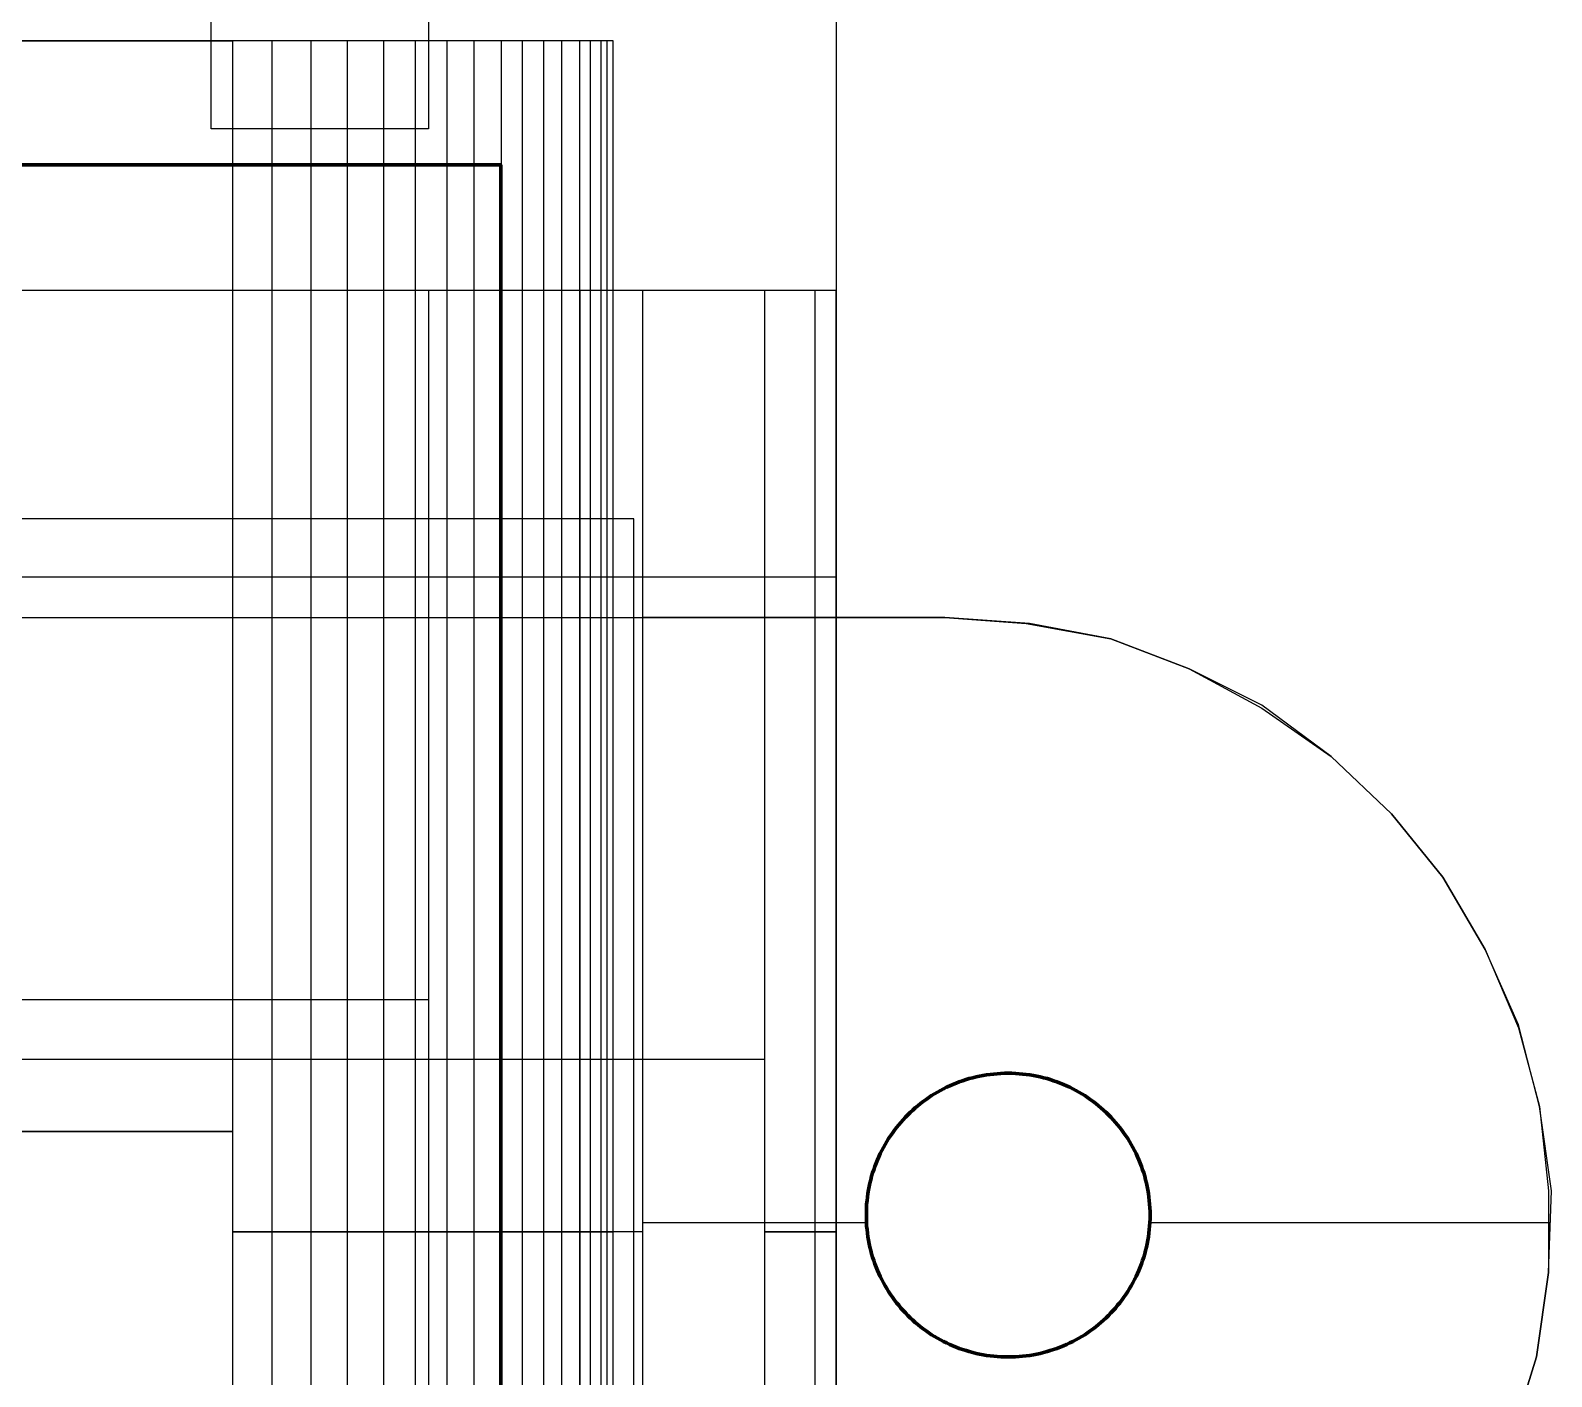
# Model space of a CAD drawing. Header units: millimetres. Extents: x -12.4 to 12.4, y -25.7 to 17.9.
# Drawn here: x 1.77 to 12.44, y -1.02 to 8.43 of the extents above; entities that cross this region are included whole.
import ezdxf

# ---------------------------------------------------------------- set-up
doc = ezdxf.new("R2010")
doc.units = ezdxf.units.MM
doc.layers.add('Default', color=7, linetype='Continuous', true_color=0x000000)

msp = doc.modelspace()

# ---------------------------------------------------------------- linework, layer by layer
at = {"layer": 'Default'}
for points in [[(7.419, 16.605), (7.419, 4.307)], [(7.419, 16.605), (7.419, 4.307)], [(7.419, 16.605), (7.419, 4.307)], [(5.856, 8.352), (-5.807, 8.352)], [(-3.14, 8.352), (3.189, 8.352)], [(3.189, 8.352), (-3.14, 8.352)], [(3.189, -6.948), (3.189, 8.352)], [(3.189, -6.948), (3.189, 8.352)], [(3.464, -6.948), (3.464, 8.352)], [(3.464, -6.948), (3.464, 8.352)], [(3.739, -6.948), (3.739, 8.352)], [(3.739, -6.948), (3.739, 8.352)], [(3.993, -6.948), (3.993, 8.352)], [(3.993, -6.948), (3.993, 8.352)], [(4.247, -6.948), (4.247, 8.352)], [(4.247, -6.948), (4.247, 8.352)], [(4.469, -6.948), (4.469, 8.352)], [(4.469, -6.948), (4.469, 8.352)], [(4.692, -6.948), (4.692, 8.352)], [(4.692, -6.948), (4.692, 8.352)], [(4.882, -6.948), (4.882, 8.352)], [(4.882, -6.948), (4.882, 8.352)], [(5.073, -6.948), (5.073, 8.352)], [(5.073, -6.948), (5.073, 8.352)], [(5.221, -6.948), (5.221, 8.352)], [(5.221, -6.948), (5.221, 8.352)], [(5.369, -6.948), (5.369, 8.352)], [(5.369, -6.948), (5.369, 8.352)], [(5.496, -6.948), (5.496, 8.352)], [(5.496, -6.948), (5.496, 8.352)], [(5.623, -6.948), (5.623, 8.352)], [(5.623, -6.948), (5.623, 8.352)], [(5.697, -6.948), (5.697, 8.352)], [(5.697, -6.948), (5.697, 8.352)], [(5.771, -6.948), (5.771, 8.352)], [(5.771, -6.948), (5.771, 8.352)], [(5.814, -6.948), (5.814, 8.352)], [(5.814, -6.948), (5.814, 8.352)], [(5.856, -6.948), (5.856, 8.352)], [(5.856, -6.948), (5.856, 8.352)], [(5.856, -6.948), (5.856, 8.352)], [(6.919, 6.601), (-6.855, 6.601)], [(4.564, 6.601), (-4.436, 6.601)], [(4.564, -4.18), (4.564, 6.601)], [(5.624, -4.18), (5.624, 6.601)], [(7.419, 6.601), (6.064, 6.601)], [(6.064, 4.307), (6.064, 6.601)], [(6.064, -4.18), (6.064, 6.601)], [(7.419, 6.601), (6.064, 6.601)], [(6.064, -4.18), (6.064, 6.601)], [(6.919, -4.18), (6.919, 6.601)], [(7.272, -4.18), (7.272, 6.601)], [(7.419, -4.18), (7.419, 6.601)], [(7.419, 4.307), (7.419, 6.601)], [(7.419, -4.18), (7.419, 4.307), (7.419, 6.601)], [(-7.355, 4.592), (7.419, 4.592)], [(-7.355, 4.592), (7.419, 4.592)], [(-7.355, 4.307), (7.419, 4.307), (8.181, 4.307), (8.752, 4.265), (9.345, 4.159), (9.895, 3.948), (10.403, 3.672), (10.89, 3.334), (11.314, 2.932), (11.673, 2.487), (11.97, 1.979), (12.203, 1.429), (12.351, 0.878), (12.414, 0.286), (12.414, -0.286), (12.33, -0.878), (12.16, -1.429)], [(7.419, 4.307), (6.064, 4.307)], [(6.064, -4.18), (6.064, 4.307)], [(8.181, 4.307), (7.419, 4.307)], [(8.181, 4.307), (7.419, 4.307)], [(7.419, -4.18), (7.419, 4.307)], [(8.181, 4.307), (7.419, 4.307)], [(7.419, 4.307), (8.181, 4.307)], [(7.419, 4.307), (8.181, 4.307)], [(7.419, 4.307), (8.181, 4.307)], [(8.774, 4.265), (8.181, 4.307)], [(8.774, 4.265), (8.181, 4.307)], [(8.774, 4.265), (8.181, 4.307)], [(8.181, 4.307), (8.752, 4.265)], [(8.181, 4.307), (8.752, 4.265)], [(8.181, 4.307), (8.752, 4.265)], [(8.752, 4.265), (9.345, 4.159)], [(8.752, 4.265), (9.345, 4.159)], [(8.752, 4.265), (9.345, 4.159)], [(9.345, 4.159), (8.774, 4.265)], [(9.345, 4.159), (8.774, 4.265)], [(9.345, 4.159), (8.774, 4.265)], [(9.895, 3.948), (9.345, 4.159)], [(9.895, 3.948), (9.345, 4.159)], [(9.895, 3.948), (9.345, 4.159)], [(9.345, 4.159), (9.895, 3.948)], [(9.345, 4.159), (9.895, 3.948)], [(9.345, 4.159), (9.895, 3.948)], [(10.403, 3.694), (9.895, 3.948)], [(10.403, 3.694), (9.895, 3.948)], [(10.403, 3.694), (9.895, 3.948)], [(9.895, 3.948), (10.403, 3.672)], [(9.895, 3.948), (10.403, 3.672)], [(9.895, 3.948), (10.403, 3.672)], [(10.89, 3.334), (10.403, 3.694)], [(10.89, 3.334), (10.403, 3.694)], [(10.89, 3.334), (10.403, 3.694)], [(10.403, 3.672), (10.89, 3.334)], [(10.403, 3.672), (10.89, 3.334)], [(10.403, 3.672), (10.89, 3.334)], [(11.314, 2.932), (10.89, 3.334)], [(11.314, 2.932), (10.89, 3.334)], [(11.314, 2.932), (10.89, 3.334)], [(10.89, 3.334), (11.314, 2.932)], [(10.89, 3.334), (11.314, 2.932)], [(10.89, 3.334), (11.314, 2.932)], [(11.673, 2.487), (11.314, 2.932)], [(11.673, 2.487), (11.314, 2.932)], [(11.673, 2.487), (11.314, 2.932)], [(11.314, 2.932), (11.673, 2.487)], [(11.314, 2.932), (11.673, 2.487)], [(11.314, 2.932), (11.673, 2.487)], [(11.97, 1.979), (11.673, 2.487)], [(11.97, 1.979), (11.673, 2.487)], [(11.97, 1.979), (11.673, 2.487)], [(11.673, 2.487), (11.97, 1.979)], [(11.673, 2.487), (11.97, 1.979)], [(11.673, 2.487), (11.97, 1.979)], [(12.203, 1.45), (11.97, 1.979)], [(12.203, 1.45), (11.97, 1.979)], [(12.203, 1.45), (11.97, 1.979)], [(11.97, 1.979), (12.203, 1.429)], [(11.97, 1.979), (12.203, 1.429)], [(11.97, 1.979), (12.203, 1.429)], [(4.564, 1.627), (-4.436, 1.627)], [(12.351, 0.878), (12.203, 1.45)], [(12.351, 0.878), (12.203, 1.45)], [(12.351, 0.878), (12.203, 1.45)], [(12.203, 1.429), (12.351, 0.878)], [(12.203, 1.429), (12.351, 0.878)], [(12.203, 1.429), (12.351, 0.878)], [(-6.855, 1.21), (6.919, 1.21)], [(12.435, 0.286), (12.351, 0.878)], [(12.435, 0.286), (12.351, 0.878)], [(12.435, 0.286), (12.351, 0.878)], [(12.351, 0.878), (12.414, 0.286)], [(12.351, 0.878), (12.414, 0.286)], [(12.351, 0.878), (12.414, 0.286)], [(-3.14, 0.702), (3.189, 0.702)], [(3.189, 0.702), (-3.14, 0.702)], [(12.414, -0.286), (12.435, 0.286)], [(12.414, -0.286), (12.435, 0.286)], [(12.414, -0.286), (12.435, 0.286)], [(12.414, 0.286), (12.414, -0.286)], [(12.414, 0.286), (12.414, -0.286)], [(12.414, 0.286), (12.414, -0.286)], [(6.064, 0.064), (7.632, 0.064)], [(7.419, 0.064), (7.632, 0.064)], [(9.619, 0.064), (12.427, 0.064)], [(9.619, 0.064), (12.427, 0.064)], [(12.33, -0.878), (12.414, -0.286)], [(12.33, -0.878), (12.414, -0.286)], [(12.33, -0.878), (12.414, -0.286)], [(12.414, -0.286), (12.33, -0.878)], [(12.414, -0.286), (12.33, -0.878)], [(12.414, -0.286), (12.33, -0.878)], [(12.16, -1.429), (12.33, -0.878)], [(12.16, -1.429), (12.33, -0.878)], [(12.16, -1.429), (12.33, -0.878)], [(12.33, -0.878), (12.16, -1.429)], [(12.33, -0.878), (12.16, -1.429)], [(12.33, -0.878), (12.16, -1.429)]]:
    msp.add_lwpolyline(points, dxfattribs=at)
at = {"layer": 'Default', "color": 178, "true_color": 0x000000}
msp.add_lwpolyline([(3.037, 7.736), (3.037, 11.546), (4.561, 11.546), (4.561, 7.736)], close=True, dxfattribs=at)
at = {"layer": 'Default', "extrusion": (0, 1, 0)}
for points in [[(-3.189, 10.162), (-3.739, 9.739)], [(-3.739, 0.447), (-3.189, 0.002)], [(-3.739, 9.739), (-4.247, 9.231)], [(-4.247, 0.934), (-3.739, 0.447)], [(-4.247, 9.231), (-4.692, 8.702)], [(-4.692, 1.484), (-4.247, 0.934)], [(-4.692, 8.702), (-5.073, 8.109)], [(-5.073, 2.056), (-4.692, 1.484)], [(-5.073, 8.109), (-5.369, 7.474)], [(-5.369, 2.691), (-5.073, 2.056)], [(-5.369, 7.474), (-5.623, 6.818)], [(-5.623, 3.347), (-5.369, 2.691)], [(-5.623, 6.818), (-5.771, 6.141)], [(-5.771, 4.045), (-5.623, 3.347)], [(-5.771, 6.141), (-5.856, 5.442)], [(-5.856, 4.744), (-5.771, 4.045)], [(-3.189, 10.162), (-3.739, 9.739)], [(-3.739, 0.447), (-3.189, 0.002)], [(-3.739, 9.739), (-4.247, 9.231)], [(-4.247, 0.934), (-3.739, 0.447)], [(-4.247, 9.231), (-4.692, 8.702)], [(-4.692, 1.484), (-4.247, 0.934)], [(-4.692, 8.702), (-5.073, 8.109)], [(-5.073, 2.056), (-4.692, 1.484)], [(-5.073, 8.109), (-5.369, 7.474)], [(-5.369, 2.691), (-5.073, 2.056)], [(-5.369, 7.474), (-5.623, 6.818)], [(-5.623, 3.347), (-5.369, 2.691)], [(-5.623, 6.818), (-5.771, 6.141)], [(-5.771, 4.045), (-5.623, 3.347)], [(-5.771, 6.141), (-5.856, 5.442)], [(-5.856, 4.744), (-5.771, 4.045)]]:
    msp.add_lwpolyline(points, dxfattribs=at)
at = {"layer": 'Default', "extrusion": (1, 0, 0)}
for points in [[(8.352, 5.442), (8.352, 4.744)], [(6.601, 0), (6.601, 8.6)], [(6.601, 0), (6.601, 11.5)], [(4.307, 3), (4.307, 0)], [(4.307, 3), (4.307, 11.5)], [(4.307, 0), (4.307, -1.6)], [(4.307, 0), (4.307, -1.6)], [(4.307, 0), (4.307, 3)], [(4.307, 0), (4.307, -1.6)], [(4.286, 0), (4.286, -1.6)], [(4.286, 0), (4.286, 3)], [(4.265, 0), (4.265, -1.6)], [(4.265, 0), (4.265, 3)], [(4.212, 0), (4.212, -1.6)], [(4.212, 0), (4.212, 3)], [(4.159, 0), (4.159, 3)], [(4.159, 0), (4.159, -1.6)], [(4.053, 0), (4.053, 3)], [(4.053, 0), (4.053, -1.6)], [(3.948, 0), (3.948, 3)], [(3.948, 0), (3.948, -1.6)], [(3.821, 0), (3.821, 3)], [(3.81, 0), (3.81, -1.6)], [(3.694, 0), (3.694, 3)], [(3.672, 0), (3.672, -1.6)], [(3.514, 0), (3.514, 3)], [(3.503, 0), (3.503, -1.6)], [(3.334, 0), (3.334, 3)], [(3.334, 0), (3.334, -1.6)], [(3.133, 0), (3.133, 3)], [(3.133, 0), (3.133, -1.6)], [(2.932, 0), (2.932, 3)], [(2.932, 0), (2.932, -1.6)], [(2.709, 0), (2.709, 3)], [(2.709, 0), (2.709, -1.6)], [(2.487, 0), (2.487, 3)], [(2.487, 0), (2.487, -1.6)], [(2.233, 0), (2.233, 3)], [(2.233, 0), (2.233, -1.6)], [(1.979, 0), (1.979, 3)], [(1.979, 0), (1.979, -1.6)], [(1.715, 0), (1.715, 3)], [(1.627, 0), (1.627, 8.6)], [(1.704, 0), (1.704, -1.6)], [(1.45, 0), (1.45, 3)], [(1.429, 0), (1.429, -1.6)], [(1.111, 0), (1.111, 3)], [(1.111, 0), (1.111, -1.6)], [(1.164, 0), (1.164, 3)], [(1.154, 0), (1.154, -1.6)], [(0.878, 0), (0.878, 3)], [(0.878, 0), (0.878, -1.6)], [(0.702, 5.442), (0.702, 4.744)], [(0.582, 0), (0.582, -1.6)], [(0.582, 0), (0.582, 3)], [(0.286, 0), (0.286, -1.6)], [(0.286, 0), (0.286, 3)], [(0.116, 0), (0.116, 3)], [(0.116, 0), (0.116, -1.6)], [(0.116, 0), (0.116, 3)], [(0.116, 0), (0.116, -1.6)], [(0, 0), (0, -1.6)], [(0, 0), (0, 3)], [(-0.286, 0), (-0.286, 3)], [(-0.286, 0), (-0.286, -1.6)], [(-0.582, 0), (-0.582, 3)], [(-0.582, 0), (-0.582, -1.6)], [(-0.878, 0), (-0.878, 3)], [(-0.878, 0), (-0.878, -1.6)], [(-0.878, 0), (-0.878, 3)], [(-0.878, 0), (-0.878, -1.6)]]:
    msp.add_lwpolyline(points, dxfattribs=at)
at = {"layer": 'Default', "color": 178, "lineweight": 211, "true_color": 0x000000}
msp.add_lwpolyline([(5.069, 7.482), (-5.069, 7.482), (-5.069, -7.482), (5.069, -7.482)], close=True, dxfattribs=at)
at = {"layer": 'Default', "extrusion": (-2.94274e-14, 1, -3.06117e-14)}
msp.add_lwpolyline([(-6.064, 8.6), (-6.063, 8.633), (-6.062, 8.667), (-6.06, 8.701), (-6.057, 8.735), (-6.054, 8.769), (-6.05, 8.804), (-6.044, 8.838), (-6.038, 8.873), (-6.032, 8.908), (-6.024, 8.943), (-6.015, 8.978), (-6.006, 9.013), (-5.995, 9.048), (-5.984, 9.083), (-5.971, 9.117), (-5.958, 9.152), (-5.944, 9.187), (-5.929, 9.221), (-5.913, 9.255), (-5.896, 9.289), (-5.878, 9.322), (-5.859, 9.356), (-5.84, 9.388), (-5.819, 9.421), (-5.798, 9.453), (-5.775, 9.484), (-5.752, 9.515), (-5.728, 9.545), (-5.703, 9.575), (-5.678, 9.604), (-5.651, 9.633), (-5.624, 9.661), (-5.596, 9.688), (-5.568, 9.714), (-5.539, 9.74), (-5.509, 9.765), (-5.479, 9.789), (-5.448, 9.812), (-5.416, 9.834), (-5.384, 9.855), (-5.352, 9.876), (-5.319, 9.896), (-5.286, 9.915), (-5.252, 9.932), (-5.219, 9.949), (-5.185, 9.965), (-5.15, 9.981), (-5.116, 9.995), (-5.081, 10.008), (-5.046, 10.02), (-5.011, 10.032), (-4.976, 10.042), (-4.941, 10.052), (-4.906, 10.06), (-4.871, 10.068), (-4.836, 10.075), (-4.802, 10.081), (-4.767, 10.086), (-4.733, 10.09), (-4.698, 10.094), (-4.664, 10.097), (-4.63, 10.099), (-4.597, 10.1), (-4.564, 10.1)], dxfattribs=at)
at = {"layer": 'Default', "extrusion": (-1.70804e-13, 1, -1.63699e-13)}
msp.add_lwpolyline([(-6.919, 12), (-6.93, 12), (-6.941, 12), (-6.952, 11.999), (-6.964, 11.998), (-6.975, 11.997), (-6.987, 11.995), (-6.998, 11.994), (-7.01, 11.992), (-7.022, 11.989), (-7.033, 11.987), (-7.045, 11.984), (-7.056, 11.981), (-7.068, 11.977), (-7.08, 11.973), (-7.091, 11.969), (-7.103, 11.965), (-7.114, 11.96), (-7.126, 11.955), (-7.137, 11.95), (-7.149, 11.944), (-7.16, 11.938), (-7.171, 11.932), (-7.182, 11.925), (-7.193, 11.918), (-7.203, 11.911), (-7.214, 11.904), (-7.224, 11.896), (-7.234, 11.888), (-7.244, 11.88), (-7.254, 11.871), (-7.263, 11.863), (-7.272, 11.854), (-7.282, 11.844), (-7.29, 11.835), (-7.299, 11.825), (-7.307, 11.815), (-7.315, 11.805), (-7.323, 11.795), (-7.33, 11.784), (-7.337, 11.774), (-7.344, 11.763), (-7.351, 11.752), (-7.357, 11.741), (-7.363, 11.73), (-7.369, 11.718), (-7.374, 11.707), (-7.379, 11.696), (-7.384, 11.684), (-7.388, 11.672), (-7.392, 11.661), (-7.396, 11.649), (-7.4, 11.638), (-7.403, 11.626), (-7.406, 11.614), (-7.408, 11.603), (-7.411, 11.591), (-7.413, 11.579), (-7.414, 11.568), (-7.416, 11.556), (-7.417, 11.545), (-7.418, 11.534), (-7.418, 11.522), (-7.419, 11.511), (-7.419, 11.5)], dxfattribs=at)
at = {"layer": 'Default'}
for points in [[(-6, -5.658), (6, -5.658), (6, 5), (-6, 5)], [(7.419, -4.18), (7.419, -6.474), (-7.355, -6.474), (-7.355, -4.18), (-7.355, 4.307), (7.419, 4.307)], [(9.62, 0.116), (9.62, 0.091), (9.619, 0.065), (9.617, 0.04), (9.615, 0.015), (9.612, -0.01), (9.609, -0.035), (9.605, -0.06), (9.6, -0.084), (9.595, -0.108), (9.589, -0.132), (9.583, -0.156), (9.576, -0.179), (9.568, -0.203), (9.56, -0.226), (9.551, -0.248), (9.542, -0.271), (9.532, -0.293), (9.522, -0.315), (9.511, -0.336), (9.5, -0.358), (9.488, -0.379), (9.476, -0.399), (9.464, -0.42), (9.45, -0.44), (9.437, -0.459), (9.423, -0.479), (9.408, -0.498), (9.393, -0.516), (9.378, -0.535), (9.362, -0.552), (9.346, -0.57), (9.329, -0.587), (9.312, -0.604), (9.294, -0.62), (9.276, -0.636), (9.258, -0.651), (9.24, -0.666), (9.221, -0.681), (9.201, -0.695), (9.182, -0.709), (9.162, -0.722), (9.141, -0.734), (9.121, -0.747), (9.1, -0.758), (9.078, -0.77), (9.057, -0.78), (9.035, -0.791), (9.013, -0.8), (8.99, -0.809), (8.967, -0.818), (8.944, -0.826), (8.921, -0.834), (8.898, -0.841), (8.874, -0.847), (8.85, -0.853), (8.826, -0.858), (8.802, -0.863), (8.777, -0.867), (8.752, -0.87), (8.727, -0.873), (8.702, -0.876), (8.677, -0.877), (8.651, -0.878), (8.625, -0.878), (8.6, -0.878), (8.574, -0.877), (8.549, -0.876), (8.524, -0.873), (8.499, -0.87), (8.474, -0.867), (8.449, -0.863), (8.425, -0.858), (8.401, -0.853), (8.377, -0.847), (8.353, -0.841), (8.33, -0.834), (8.306, -0.826), (8.283, -0.818), (8.261, -0.809), (8.238, -0.8), (8.216, -0.791), (8.194, -0.78), (8.173, -0.77), (8.151, -0.758), (8.13, -0.747), (8.11, -0.734), (8.089, -0.722), (8.069, -0.709), (8.05, -0.695), (8.03, -0.681), (8.011, -0.666), (7.993, -0.651), (7.974, -0.636), (7.957, -0.62), (7.939, -0.604), (7.922, -0.587), (7.905, -0.57), (7.889, -0.552), (7.873, -0.535), (7.858, -0.516), (7.843, -0.498), (7.828, -0.479), (7.814, -0.459), (7.8, -0.44), (7.787, -0.42), (7.775, -0.399), (7.762, -0.379), (7.751, -0.358), (7.739, -0.336), (7.729, -0.315), (7.718, -0.293), (7.709, -0.271), (7.7, -0.248), (7.691, -0.226), (7.683, -0.203), (7.675, -0.179), (7.668, -0.156), (7.662, -0.132), (7.656, -0.108), (7.651, -0.084), (7.646, -0.06), (7.642, -0.035), (7.639, -0.01), (7.636, 0.015), (7.633, 0.04), (7.632, 0.065), (7.631, 0.091), (7.631, 0.116), (7.631, 0.142), (7.632, 0.168), (7.633, 0.193), (7.636, 0.218), (7.639, 0.243), (7.642, 0.268), (7.646, 0.293), (7.651, 0.317), (7.656, 0.341), (7.662, 0.365), (7.668, 0.389), (7.675, 0.412), (7.683, 0.435), (7.691, 0.458), (7.7, 0.481), (7.709, 0.504), (7.718, 0.526), (7.729, 0.548), (7.739, 0.569), (7.751, 0.591), (7.762, 0.612), (7.775, 0.632), (7.787, 0.653), (7.8, 0.673), (7.814, 0.692), (7.828, 0.712), (7.843, 0.731), (7.858, 0.749), (7.873, 0.767), (7.889, 0.785), (7.905, 0.803), (7.922, 0.82), (7.939, 0.837), (7.957, 0.853), (7.974, 0.869), (7.993, 0.884), (8.011, 0.899), (8.03, 0.914), (8.05, 0.928), (8.069, 0.941), (8.089, 0.955), (8.11, 0.967), (8.13, 0.979), (8.151, 0.991), (8.173, 1.002), (8.194, 1.013), (8.216, 1.023), (8.238, 1.033), (8.261, 1.042), (8.283, 1.051), (8.306, 1.059), (8.33, 1.067), (8.353, 1.074), (8.377, 1.08), (8.401, 1.086), (8.425, 1.091), (8.449, 1.096), (8.474, 1.1), (8.499, 1.103), (8.524, 1.106), (8.549, 1.108), (8.574, 1.11), (8.6, 1.111), (8.625, 1.111), (8.651, 1.111), (8.677, 1.11), (8.702, 1.108), (8.727, 1.106), (8.752, 1.103), (8.777, 1.1), (8.802, 1.096), (8.826, 1.091), (8.85, 1.086), (8.874, 1.08), (8.898, 1.074), (8.921, 1.067), (8.944, 1.059), (8.967, 1.051), (8.99, 1.042), (9.013, 1.033), (9.035, 1.023), (9.057, 1.013), (9.078, 1.002), (9.1, 0.991), (9.121, 0.979), (9.141, 0.967), (9.162, 0.955), (9.182, 0.941), (9.201, 0.928), (9.221, 0.914), (9.24, 0.899), (9.258, 0.884), (9.276, 0.869), (9.294, 0.853), (9.312, 0.837), (9.329, 0.82), (9.346, 0.803), (9.362, 0.785), (9.378, 0.767), (9.393, 0.749), (9.408, 0.731), (9.423, 0.712), (9.437, 0.692), (9.45, 0.673), (9.464, 0.653), (9.476, 0.632), (9.488, 0.612), (9.5, 0.591), (9.511, 0.569), (9.522, 0.548), (9.532, 0.526), (9.542, 0.504), (9.551, 0.481), (9.56, 0.458), (9.568, 0.435), (9.576, 0.412), (9.583, 0.389), (9.589, 0.365), (9.595, 0.341), (9.6, 0.317), (9.605, 0.293), (9.609, 0.268), (9.612, 0.243), (9.615, 0.218), (9.617, 0.193), (9.619, 0.168), (9.62, 0.142)], [(9.62, 0.116), (9.62, 0.091), (9.619, 0.065), (9.617, 0.04), (9.615, 0.015), (9.612, -0.01), (9.609, -0.035), (9.605, -0.06), (9.6, -0.084), (9.595, -0.108), (9.589, -0.132), (9.583, -0.156), (9.576, -0.179), (9.568, -0.203), (9.56, -0.226), (9.551, -0.248), (9.542, -0.271), (9.532, -0.293), (9.522, -0.315), (9.511, -0.336), (9.5, -0.358), (9.488, -0.379), (9.476, -0.399), (9.464, -0.42), (9.45, -0.44), (9.437, -0.459), (9.423, -0.479), (9.408, -0.498), (9.393, -0.516), (9.378, -0.535), (9.362, -0.552), (9.346, -0.57), (9.329, -0.587), (9.312, -0.604), (9.294, -0.62), (9.276, -0.636), (9.258, -0.651), (9.24, -0.666), (9.221, -0.681), (9.201, -0.695), (9.182, -0.709), (9.162, -0.722), (9.141, -0.734), (9.121, -0.747), (9.1, -0.758), (9.078, -0.77), (9.057, -0.78), (9.035, -0.791), (9.013, -0.8), (8.99, -0.809), (8.967, -0.818), (8.944, -0.826), (8.921, -0.834), (8.898, -0.841), (8.874, -0.847), (8.85, -0.853), (8.826, -0.858), (8.802, -0.863), (8.777, -0.867), (8.752, -0.87), (8.727, -0.873), (8.702, -0.876), (8.677, -0.877), (8.651, -0.878), (8.625, -0.878), (8.6, -0.878), (8.574, -0.877), (8.549, -0.876), (8.524, -0.873), (8.499, -0.87), (8.474, -0.867), (8.449, -0.863), (8.425, -0.858), (8.401, -0.853), (8.377, -0.847), (8.353, -0.841), (8.33, -0.834), (8.306, -0.826), (8.283, -0.818), (8.261, -0.809), (8.238, -0.8), (8.216, -0.791), (8.194, -0.78), (8.173, -0.77), (8.151, -0.758), (8.13, -0.747), (8.11, -0.734), (8.089, -0.722), (8.069, -0.709), (8.05, -0.695), (8.03, -0.681), (8.011, -0.666), (7.993, -0.651), (7.974, -0.636), (7.957, -0.62), (7.939, -0.604), (7.922, -0.587), (7.905, -0.57), (7.889, -0.552), (7.873, -0.535), (7.858, -0.516), (7.843, -0.498), (7.828, -0.479), (7.814, -0.459), (7.8, -0.44), (7.787, -0.42), (7.775, -0.399), (7.762, -0.379), (7.751, -0.358), (7.739, -0.336), (7.729, -0.315), (7.718, -0.293), (7.709, -0.271), (7.7, -0.248), (7.691, -0.226), (7.683, -0.203), (7.675, -0.179), (7.668, -0.156), (7.662, -0.132), (7.656, -0.108), (7.651, -0.084), (7.646, -0.06), (7.642, -0.035), (7.639, -0.01), (7.636, 0.015), (7.633, 0.04), (7.632, 0.065), (7.631, 0.091), (7.631, 0.116), (7.631, 0.142), (7.632, 0.168), (7.633, 0.193), (7.636, 0.218), (7.639, 0.243), (7.642, 0.268), (7.646, 0.293), (7.651, 0.317), (7.656, 0.341), (7.662, 0.365), (7.668, 0.389), (7.675, 0.412), (7.683, 0.435), (7.691, 0.458), (7.7, 0.481), (7.709, 0.504), (7.718, 0.526), (7.729, 0.548), (7.739, 0.569), (7.751, 0.591), (7.762, 0.612), (7.775, 0.632), (7.787, 0.653), (7.8, 0.673), (7.814, 0.692), (7.828, 0.712), (7.843, 0.731), (7.858, 0.749), (7.873, 0.767), (7.889, 0.785), (7.905, 0.803), (7.922, 0.82), (7.939, 0.837), (7.957, 0.853), (7.974, 0.869), (7.993, 0.884), (8.011, 0.899), (8.03, 0.914), (8.05, 0.928), (8.069, 0.941), (8.089, 0.955), (8.11, 0.967), (8.13, 0.979), (8.151, 0.991), (8.173, 1.002), (8.194, 1.013), (8.216, 1.023), (8.238, 1.033), (8.261, 1.042), (8.283, 1.051), (8.306, 1.059), (8.33, 1.067), (8.353, 1.074), (8.377, 1.08), (8.401, 1.086), (8.425, 1.091), (8.449, 1.096), (8.474, 1.1), (8.499, 1.103), (8.524, 1.106), (8.549, 1.108), (8.574, 1.11), (8.6, 1.111), (8.625, 1.111), (8.651, 1.111), (8.677, 1.11), (8.702, 1.108), (8.727, 1.106), (8.752, 1.103), (8.777, 1.1), (8.802, 1.096), (8.826, 1.091), (8.85, 1.086), (8.874, 1.08), (8.898, 1.074), (8.921, 1.067), (8.944, 1.059), (8.967, 1.051), (8.99, 1.042), (9.013, 1.033), (9.035, 1.023), (9.057, 1.013), (9.078, 1.002), (9.1, 0.991), (9.121, 0.979), (9.141, 0.967), (9.162, 0.955), (9.182, 0.941), (9.201, 0.928), (9.221, 0.914), (9.24, 0.899), (9.258, 0.884), (9.276, 0.869), (9.294, 0.853), (9.312, 0.837), (9.329, 0.82), (9.346, 0.803), (9.362, 0.785), (9.378, 0.767), (9.393, 0.749), (9.408, 0.731), (9.423, 0.712), (9.437, 0.692), (9.45, 0.673), (9.464, 0.653), (9.476, 0.632), (9.488, 0.612), (9.5, 0.591), (9.511, 0.569), (9.522, 0.548), (9.532, 0.526), (9.542, 0.504), (9.551, 0.481), (9.56, 0.458), (9.568, 0.435), (9.576, 0.412), (9.583, 0.389), (9.589, 0.365), (9.595, 0.341), (9.6, 0.317), (9.605, 0.293), (9.609, 0.268), (9.612, 0.243), (9.615, 0.218), (9.617, 0.193), (9.619, 0.168), (9.62, 0.142)], [(9.62, 0.116), (9.62, 0.142), (9.619, 0.168), (9.617, 0.193), (9.615, 0.218), (9.612, 0.243), (9.609, 0.268), (9.605, 0.293), (9.6, 0.317), (9.595, 0.341), (9.589, 0.365), (9.583, 0.389), (9.576, 0.412), (9.568, 0.435), (9.56, 0.458), (9.551, 0.481), (9.542, 0.504), (9.532, 0.526), (9.522, 0.548), (9.511, 0.569), (9.5, 0.591), (9.488, 0.612), (9.476, 0.632), (9.464, 0.653), (9.45, 0.673), (9.437, 0.692), (9.423, 0.712), (9.408, 0.731), (9.393, 0.749), (9.378, 0.767), (9.362, 0.785), (9.346, 0.803), (9.329, 0.82), (9.312, 0.837), (9.294, 0.853), (9.276, 0.869), (9.258, 0.884), (9.24, 0.899), (9.221, 0.914), (9.201, 0.928), (9.182, 0.941), (9.162, 0.955), (9.141, 0.967), (9.121, 0.979), (9.1, 0.991), (9.078, 1.002), (9.057, 1.013), (9.035, 1.023), (9.013, 1.033), (8.99, 1.042), (8.967, 1.051), (8.944, 1.059), (8.921, 1.067), (8.898, 1.074), (8.874, 1.08), (8.85, 1.086), (8.826, 1.091), (8.802, 1.096), (8.777, 1.1), (8.752, 1.103), (8.727, 1.106), (8.702, 1.108), (8.677, 1.11), (8.651, 1.111), (8.625, 1.111), (8.6, 1.111), (8.574, 1.11), (8.549, 1.108), (8.524, 1.106), (8.499, 1.103), (8.474, 1.1), (8.449, 1.096), (8.425, 1.091), (8.401, 1.086), (8.377, 1.08), (8.353, 1.074), (8.33, 1.067), (8.306, 1.059), (8.283, 1.051), (8.261, 1.042), (8.238, 1.033), (8.216, 1.023), (8.194, 1.013), (8.173, 1.002), (8.151, 0.991), (8.13, 0.979), (8.11, 0.967), (8.089, 0.955), (8.069, 0.941), (8.05, 0.928), (8.03, 0.914), (8.011, 0.899), (7.993, 0.884), (7.974, 0.869), (7.957, 0.853), (7.939, 0.837), (7.922, 0.82), (7.905, 0.803), (7.889, 0.785), (7.873, 0.767), (7.858, 0.749), (7.843, 0.731), (7.828, 0.712), (7.814, 0.692), (7.8, 0.673), (7.787, 0.653), (7.775, 0.632), (7.762, 0.612), (7.751, 0.591), (7.739, 0.569), (7.729, 0.548), (7.718, 0.526), (7.709, 0.504), (7.7, 0.481), (7.691, 0.458), (7.683, 0.435), (7.675, 0.412), (7.668, 0.389), (7.662, 0.365), (7.656, 0.341), (7.651, 0.317), (7.646, 0.293), (7.642, 0.268), (7.639, 0.243), (7.636, 0.218), (7.633, 0.193), (7.632, 0.168), (7.631, 0.142), (7.631, 0.116), (7.631, 0.091), (7.632, 0.065), (7.633, 0.04), (7.636, 0.015), (7.639, -0.01), (7.642, -0.035), (7.646, -0.06), (7.651, -0.084), (7.656, -0.108), (7.662, -0.132), (7.668, -0.156), (7.675, -0.179), (7.683, -0.203), (7.691, -0.226), (7.7, -0.248), (7.709, -0.271), (7.718, -0.293), (7.729, -0.315), (7.739, -0.336), (7.751, -0.358), (7.762, -0.379), (7.775, -0.399), (7.787, -0.42), (7.8, -0.44), (7.814, -0.459), (7.828, -0.479), (7.843, -0.498), (7.858, -0.516), (7.873, -0.535), (7.889, -0.552), (7.905, -0.57), (7.922, -0.587), (7.939, -0.604), (7.957, -0.62), (7.974, -0.636), (7.993, -0.651), (8.011, -0.666), (8.03, -0.681), (8.05, -0.695), (8.069, -0.709), (8.089, -0.722), (8.11, -0.734), (8.13, -0.747), (8.151, -0.758), (8.173, -0.77), (8.194, -0.78), (8.216, -0.791), (8.238, -0.8), (8.261, -0.809), (8.283, -0.818), (8.306, -0.826), (8.33, -0.834), (8.353, -0.841), (8.377, -0.847), (8.401, -0.853), (8.425, -0.858), (8.449, -0.863), (8.474, -0.867), (8.499, -0.87), (8.524, -0.873), (8.549, -0.876), (8.574, -0.877), (8.6, -0.878), (8.625, -0.878), (8.651, -0.878), (8.677, -0.877), (8.702, -0.876), (8.727, -0.873), (8.752, -0.87), (8.777, -0.867), (8.802, -0.863), (8.826, -0.858), (8.85, -0.853), (8.874, -0.847), (8.898, -0.841), (8.921, -0.834), (8.944, -0.826), (8.967, -0.818), (8.99, -0.809), (9.013, -0.8), (9.035, -0.791), (9.057, -0.78), (9.078, -0.77), (9.1, -0.758), (9.121, -0.747), (9.141, -0.734), (9.162, -0.722), (9.182, -0.709), (9.201, -0.695), (9.221, -0.681), (9.24, -0.666), (9.258, -0.651), (9.276, -0.636), (9.294, -0.62), (9.312, -0.604), (9.329, -0.587), (9.346, -0.57), (9.362, -0.552), (9.378, -0.535), (9.393, -0.516), (9.408, -0.498), (9.423, -0.479), (9.437, -0.459), (9.45, -0.44), (9.464, -0.42), (9.476, -0.399), (9.488, -0.379), (9.5, -0.358), (9.511, -0.336), (9.522, -0.315), (9.532, -0.293), (9.542, -0.271), (9.551, -0.248), (9.56, -0.226), (9.568, -0.203), (9.576, -0.179), (9.583, -0.156), (9.589, -0.132), (9.595, -0.108), (9.6, -0.084), (9.605, -0.06), (9.609, -0.035), (9.612, -0.01), (9.615, 0.015), (9.617, 0.04), (9.619, 0.065), (9.62, 0.091)], [(9.62, 0.116), (9.62, 0.142), (9.619, 0.168), (9.617, 0.193), (9.615, 0.218), (9.612, 0.243), (9.609, 0.268), (9.605, 0.293), (9.6, 0.317), (9.595, 0.341), (9.589, 0.365), (9.583, 0.389), (9.576, 0.412), (9.568, 0.435), (9.56, 0.458), (9.551, 0.481), (9.542, 0.504), (9.532, 0.526), (9.522, 0.548), (9.511, 0.569), (9.5, 0.591), (9.488, 0.612), (9.476, 0.632), (9.464, 0.653), (9.45, 0.673), (9.437, 0.692), (9.423, 0.712), (9.408, 0.731), (9.393, 0.749), (9.378, 0.767), (9.362, 0.785), (9.346, 0.803), (9.329, 0.82), (9.312, 0.837), (9.294, 0.853), (9.276, 0.869), (9.258, 0.884), (9.24, 0.899), (9.221, 0.914), (9.201, 0.928), (9.182, 0.941), (9.162, 0.955), (9.141, 0.967), (9.121, 0.979), (9.1, 0.991), (9.078, 1.002), (9.057, 1.013), (9.035, 1.023), (9.013, 1.033), (8.99, 1.042), (8.967, 1.051), (8.944, 1.059), (8.921, 1.067), (8.898, 1.074), (8.874, 1.08), (8.85, 1.086), (8.826, 1.091), (8.802, 1.096), (8.777, 1.1), (8.752, 1.103), (8.727, 1.106), (8.702, 1.108), (8.677, 1.11), (8.651, 1.111), (8.625, 1.111), (8.6, 1.111), (8.574, 1.11), (8.549, 1.108), (8.524, 1.106), (8.499, 1.103), (8.474, 1.1), (8.449, 1.096), (8.425, 1.091), (8.401, 1.086), (8.377, 1.08), (8.353, 1.074), (8.33, 1.067), (8.306, 1.059), (8.283, 1.051), (8.261, 1.042), (8.238, 1.033), (8.216, 1.023), (8.194, 1.013), (8.173, 1.002), (8.151, 0.991), (8.13, 0.979), (8.11, 0.967), (8.089, 0.955), (8.069, 0.941), (8.05, 0.928), (8.03, 0.914), (8.011, 0.899), (7.993, 0.884), (7.974, 0.869), (7.957, 0.853), (7.939, 0.837), (7.922, 0.82), (7.905, 0.803), (7.889, 0.785), (7.873, 0.767), (7.858, 0.749), (7.843, 0.731), (7.828, 0.712), (7.814, 0.692), (7.8, 0.673), (7.787, 0.653), (7.775, 0.632), (7.762, 0.612), (7.751, 0.591), (7.739, 0.569), (7.729, 0.548), (7.718, 0.526), (7.709, 0.504), (7.7, 0.481), (7.691, 0.458), (7.683, 0.435), (7.675, 0.412), (7.668, 0.389), (7.662, 0.365), (7.656, 0.341), (7.651, 0.317), (7.646, 0.293), (7.642, 0.268), (7.639, 0.243), (7.636, 0.218), (7.633, 0.193), (7.632, 0.168), (7.631, 0.142), (7.631, 0.116), (7.631, 0.091), (7.632, 0.065), (7.633, 0.04), (7.636, 0.015), (7.639, -0.01), (7.642, -0.035), (7.646, -0.06), (7.651, -0.084), (7.656, -0.108), (7.662, -0.132), (7.668, -0.156), (7.675, -0.179), (7.683, -0.203), (7.691, -0.226), (7.7, -0.248), (7.709, -0.271), (7.718, -0.293), (7.729, -0.315), (7.739, -0.336), (7.751, -0.358), (7.762, -0.379), (7.775, -0.399), (7.787, -0.42), (7.8, -0.44), (7.814, -0.459), (7.828, -0.479), (7.843, -0.498), (7.858, -0.516), (7.873, -0.535), (7.889, -0.552), (7.905, -0.57), (7.922, -0.587), (7.939, -0.604), (7.957, -0.62), (7.974, -0.636), (7.993, -0.651), (8.011, -0.666), (8.03, -0.681), (8.05, -0.695), (8.069, -0.709), (8.089, -0.722), (8.11, -0.734), (8.13, -0.747), (8.151, -0.758), (8.173, -0.77), (8.194, -0.78), (8.216, -0.791), (8.238, -0.8), (8.261, -0.809), (8.283, -0.818), (8.306, -0.826), (8.33, -0.834), (8.353, -0.841), (8.377, -0.847), (8.401, -0.853), (8.425, -0.858), (8.449, -0.863), (8.474, -0.867), (8.499, -0.87), (8.524, -0.873), (8.549, -0.876), (8.574, -0.877), (8.6, -0.878), (8.625, -0.878), (8.651, -0.878), (8.677, -0.877), (8.702, -0.876), (8.727, -0.873), (8.752, -0.87), (8.777, -0.867), (8.802, -0.863), (8.826, -0.858), (8.85, -0.853), (8.874, -0.847), (8.898, -0.841), (8.921, -0.834), (8.944, -0.826), (8.967, -0.818), (8.99, -0.809), (9.013, -0.8), (9.035, -0.791), (9.057, -0.78), (9.078, -0.77), (9.1, -0.758), (9.121, -0.747), (9.141, -0.734), (9.162, -0.722), (9.182, -0.709), (9.201, -0.695), (9.221, -0.681), (9.24, -0.666), (9.258, -0.651), (9.276, -0.636), (9.294, -0.62), (9.312, -0.604), (9.329, -0.587), (9.346, -0.57), (9.362, -0.552), (9.378, -0.535), (9.393, -0.516), (9.408, -0.498), (9.423, -0.479), (9.437, -0.459), (9.45, -0.44), (9.464, -0.42), (9.476, -0.399), (9.488, -0.379), (9.5, -0.358), (9.511, -0.336), (9.522, -0.315), (9.532, -0.293), (9.542, -0.271), (9.551, -0.248), (9.56, -0.226), (9.568, -0.203), (9.576, -0.179), (9.583, -0.156), (9.589, -0.132), (9.595, -0.108), (9.6, -0.084), (9.605, -0.06), (9.609, -0.035), (9.612, -0.01), (9.615, 0.015), (9.617, 0.04), (9.619, 0.065), (9.62, 0.091)], [(9.62, 0.116), (9.62, 0.142), (9.619, 0.168), (9.617, 0.193), (9.615, 0.218), (9.612, 0.243), (9.609, 0.268), (9.605, 0.293), (9.6, 0.317), (9.595, 0.341), (9.589, 0.365), (9.583, 0.389), (9.576, 0.412), (9.568, 0.435), (9.56, 0.458), (9.551, 0.481), (9.542, 0.504), (9.532, 0.526), (9.522, 0.548), (9.511, 0.569), (9.5, 0.591), (9.488, 0.612), (9.476, 0.632), (9.464, 0.653), (9.45, 0.673), (9.437, 0.692), (9.423, 0.712), (9.408, 0.731), (9.393, 0.749), (9.378, 0.767), (9.362, 0.785), (9.346, 0.803), (9.329, 0.82), (9.312, 0.837), (9.294, 0.853), (9.276, 0.869), (9.258, 0.884), (9.24, 0.899), (9.221, 0.914), (9.201, 0.928), (9.182, 0.941), (9.162, 0.955), (9.141, 0.967), (9.121, 0.979), (9.1, 0.991), (9.078, 1.002), (9.057, 1.013), (9.035, 1.023), (9.013, 1.033), (8.99, 1.042), (8.967, 1.051), (8.944, 1.059), (8.921, 1.067), (8.898, 1.074), (8.874, 1.08), (8.85, 1.086), (8.826, 1.091), (8.802, 1.096), (8.777, 1.1), (8.752, 1.103), (8.727, 1.106), (8.702, 1.108), (8.677, 1.11), (8.651, 1.111), (8.625, 1.111), (8.6, 1.111), (8.574, 1.11), (8.549, 1.108), (8.524, 1.106), (8.499, 1.103), (8.474, 1.1), (8.449, 1.096), (8.425, 1.091), (8.401, 1.086), (8.377, 1.08), (8.353, 1.074), (8.33, 1.067), (8.306, 1.059), (8.283, 1.051), (8.261, 1.042), (8.238, 1.033), (8.216, 1.023), (8.194, 1.013), (8.173, 1.002), (8.151, 0.991), (8.13, 0.979), (8.11, 0.967), (8.089, 0.955), (8.069, 0.941), (8.05, 0.928), (8.03, 0.914), (8.011, 0.899), (7.993, 0.884), (7.974, 0.869), (7.957, 0.853), (7.939, 0.837), (7.922, 0.82), (7.905, 0.803), (7.889, 0.785), (7.873, 0.767), (7.858, 0.749), (7.843, 0.731), (7.828, 0.712), (7.814, 0.692), (7.8, 0.673), (7.787, 0.653), (7.775, 0.632), (7.762, 0.612), (7.751, 0.591), (7.739, 0.569), (7.729, 0.548), (7.718, 0.526), (7.709, 0.504), (7.7, 0.481), (7.691, 0.458), (7.683, 0.435), (7.675, 0.412), (7.668, 0.389), (7.662, 0.365), (7.656, 0.341), (7.651, 0.317), (7.646, 0.293), (7.642, 0.268), (7.639, 0.243), (7.636, 0.218), (7.633, 0.193), (7.632, 0.168), (7.631, 0.142), (7.631, 0.116), (7.631, 0.091), (7.632, 0.065), (7.633, 0.04), (7.636, 0.015), (7.639, -0.01), (7.642, -0.035), (7.646, -0.06), (7.651, -0.084), (7.656, -0.108), (7.662, -0.132), (7.668, -0.156), (7.675, -0.179), (7.683, -0.203), (7.691, -0.226), (7.7, -0.248), (7.709, -0.271), (7.718, -0.293), (7.729, -0.315), (7.739, -0.336), (7.751, -0.358), (7.762, -0.379), (7.775, -0.399), (7.787, -0.42), (7.8, -0.44), (7.814, -0.459), (7.828, -0.479), (7.843, -0.498), (7.858, -0.516), (7.873, -0.535), (7.889, -0.552), (7.905, -0.57), (7.922, -0.587), (7.939, -0.604), (7.957, -0.62), (7.974, -0.636), (7.993, -0.651), (8.011, -0.666), (8.03, -0.681), (8.05, -0.695), (8.069, -0.709), (8.089, -0.722), (8.11, -0.734), (8.13, -0.747), (8.151, -0.758), (8.173, -0.77), (8.194, -0.78), (8.216, -0.791), (8.238, -0.8), (8.261, -0.809), (8.283, -0.818), (8.306, -0.826), (8.33, -0.834), (8.353, -0.841), (8.377, -0.847), (8.401, -0.853), (8.425, -0.858), (8.449, -0.863), (8.474, -0.867), (8.499, -0.87), (8.524, -0.873), (8.549, -0.876), (8.574, -0.877), (8.6, -0.878), (8.625, -0.878), (8.651, -0.878), (8.677, -0.877), (8.702, -0.876), (8.727, -0.873), (8.752, -0.87), (8.777, -0.867), (8.802, -0.863), (8.826, -0.858), (8.85, -0.853), (8.874, -0.847), (8.898, -0.841), (8.921, -0.834), (8.944, -0.826), (8.967, -0.818), (8.99, -0.809), (9.013, -0.8), (9.035, -0.791), (9.057, -0.78), (9.078, -0.77), (9.1, -0.758), (9.121, -0.747), (9.141, -0.734), (9.162, -0.722), (9.182, -0.709), (9.201, -0.695), (9.221, -0.681), (9.24, -0.666), (9.258, -0.651), (9.276, -0.636), (9.294, -0.62), (9.312, -0.604), (9.329, -0.587), (9.346, -0.57), (9.362, -0.552), (9.378, -0.535), (9.393, -0.516), (9.408, -0.498), (9.423, -0.479), (9.437, -0.459), (9.45, -0.44), (9.464, -0.42), (9.476, -0.399), (9.488, -0.379), (9.5, -0.358), (9.511, -0.336), (9.522, -0.315), (9.532, -0.293), (9.542, -0.271), (9.551, -0.248), (9.56, -0.226), (9.568, -0.203), (9.576, -0.179), (9.583, -0.156), (9.589, -0.132), (9.595, -0.108), (9.6, -0.084), (9.605, -0.06), (9.609, -0.035), (9.612, -0.01), (9.615, 0.015), (9.617, 0.04), (9.619, 0.065), (9.62, 0.091)], [(9.62, 0.116), (9.62, 0.142), (9.619, 0.168), (9.617, 0.193), (9.615, 0.218), (9.612, 0.243), (9.609, 0.268), (9.605, 0.293), (9.6, 0.317), (9.595, 0.341), (9.589, 0.365), (9.583, 0.389), (9.576, 0.412), (9.568, 0.435), (9.56, 0.458), (9.551, 0.481), (9.542, 0.504), (9.532, 0.526), (9.522, 0.548), (9.511, 0.569), (9.5, 0.591), (9.488, 0.612), (9.476, 0.632), (9.464, 0.653), (9.45, 0.673), (9.437, 0.692), (9.423, 0.712), (9.408, 0.731), (9.393, 0.749), (9.378, 0.767), (9.362, 0.785), (9.346, 0.803), (9.329, 0.82), (9.312, 0.837), (9.294, 0.853), (9.276, 0.869), (9.258, 0.884), (9.24, 0.899), (9.221, 0.914), (9.201, 0.928), (9.182, 0.941), (9.162, 0.955), (9.141, 0.967), (9.121, 0.979), (9.1, 0.991), (9.078, 1.002), (9.057, 1.013), (9.035, 1.023), (9.013, 1.033), (8.99, 1.042), (8.967, 1.051), (8.944, 1.059), (8.921, 1.067), (8.898, 1.074), (8.874, 1.08), (8.85, 1.086), (8.826, 1.091), (8.802, 1.096), (8.777, 1.1), (8.752, 1.103), (8.727, 1.106), (8.702, 1.108), (8.677, 1.11), (8.651, 1.111), (8.625, 1.111), (8.6, 1.111), (8.574, 1.11), (8.549, 1.108), (8.524, 1.106), (8.499, 1.103), (8.474, 1.1), (8.449, 1.096), (8.425, 1.091), (8.401, 1.086), (8.377, 1.08), (8.353, 1.074), (8.33, 1.067), (8.306, 1.059), (8.283, 1.051), (8.261, 1.042), (8.238, 1.033), (8.216, 1.023), (8.194, 1.013), (8.173, 1.002), (8.151, 0.991), (8.13, 0.979), (8.11, 0.967), (8.089, 0.955), (8.069, 0.941), (8.05, 0.928), (8.03, 0.914), (8.011, 0.899), (7.993, 0.884), (7.974, 0.869), (7.957, 0.853), (7.939, 0.837), (7.922, 0.82), (7.905, 0.803), (7.889, 0.785), (7.873, 0.767), (7.858, 0.749), (7.843, 0.731), (7.828, 0.712), (7.814, 0.692), (7.8, 0.673), (7.787, 0.653), (7.775, 0.632), (7.762, 0.612), (7.751, 0.591), (7.739, 0.569), (7.729, 0.548), (7.718, 0.526), (7.709, 0.504), (7.7, 0.481), (7.691, 0.458), (7.683, 0.435), (7.675, 0.412), (7.668, 0.389), (7.662, 0.365), (7.656, 0.341), (7.651, 0.317), (7.646, 0.293), (7.642, 0.268), (7.639, 0.243), (7.636, 0.218), (7.633, 0.193), (7.632, 0.168), (7.631, 0.142), (7.631, 0.116), (7.631, 0.091), (7.632, 0.065), (7.633, 0.04), (7.636, 0.015), (7.639, -0.01), (7.642, -0.035), (7.646, -0.06), (7.651, -0.084), (7.656, -0.108), (7.662, -0.132), (7.668, -0.156), (7.675, -0.179), (7.683, -0.203), (7.691, -0.226), (7.7, -0.248), (7.709, -0.271), (7.718, -0.293), (7.729, -0.315), (7.739, -0.336), (7.751, -0.358), (7.762, -0.379), (7.775, -0.399), (7.787, -0.42), (7.8, -0.44), (7.814, -0.459), (7.828, -0.479), (7.843, -0.498), (7.858, -0.516), (7.873, -0.535), (7.889, -0.552), (7.905, -0.57), (7.922, -0.587), (7.939, -0.604), (7.957, -0.62), (7.974, -0.636), (7.993, -0.651), (8.011, -0.666), (8.03, -0.681), (8.05, -0.695), (8.069, -0.709), (8.089, -0.722), (8.11, -0.734), (8.13, -0.747), (8.151, -0.758), (8.173, -0.77), (8.194, -0.78), (8.216, -0.791), (8.238, -0.8), (8.261, -0.809), (8.283, -0.818), (8.306, -0.826), (8.33, -0.834), (8.353, -0.841), (8.377, -0.847), (8.401, -0.853), (8.425, -0.858), (8.449, -0.863), (8.474, -0.867), (8.499, -0.87), (8.524, -0.873), (8.549, -0.876), (8.574, -0.877), (8.6, -0.878), (8.625, -0.878), (8.651, -0.878), (8.677, -0.877), (8.702, -0.876), (8.727, -0.873), (8.752, -0.87), (8.777, -0.867), (8.802, -0.863), (8.826, -0.858), (8.85, -0.853), (8.874, -0.847), (8.898, -0.841), (8.921, -0.834), (8.944, -0.826), (8.967, -0.818), (8.99, -0.809), (9.013, -0.8), (9.035, -0.791), (9.057, -0.78), (9.078, -0.77), (9.1, -0.758), (9.121, -0.747), (9.141, -0.734), (9.162, -0.722), (9.182, -0.709), (9.201, -0.695), (9.221, -0.681), (9.24, -0.666), (9.258, -0.651), (9.276, -0.636), (9.294, -0.62), (9.312, -0.604), (9.329, -0.587), (9.346, -0.57), (9.362, -0.552), (9.378, -0.535), (9.393, -0.516), (9.408, -0.498), (9.423, -0.479), (9.437, -0.459), (9.45, -0.44), (9.464, -0.42), (9.476, -0.399), (9.488, -0.379), (9.5, -0.358), (9.511, -0.336), (9.522, -0.315), (9.532, -0.293), (9.542, -0.271), (9.551, -0.248), (9.56, -0.226), (9.568, -0.203), (9.576, -0.179), (9.583, -0.156), (9.589, -0.132), (9.595, -0.108), (9.6, -0.084), (9.605, -0.06), (9.609, -0.035), (9.612, -0.01), (9.615, 0.015), (9.617, 0.04), (9.619, 0.065), (9.62, 0.091)]]:
    msp.add_lwpolyline(points, close=True, dxfattribs=at)
at = {"layer": 'Default', "extrusion": (-2.94169e-14, 1, -2.70484e-14)}
msp.add_lwpolyline([(-6.064, 8.6), (-6.063, 8.633), (-6.062, 8.667), (-6.06, 8.701), (-6.057, 8.735), (-6.054, 8.769), (-6.05, 8.804), (-6.044, 8.838), (-6.038, 8.873), (-6.032, 8.908), (-6.024, 8.943), (-6.015, 8.978), (-6.006, 9.013), (-5.995, 9.048), (-5.984, 9.083), (-5.971, 9.117), (-5.958, 9.152), (-5.944, 9.187), (-5.929, 9.221), (-5.913, 9.255), (-5.896, 9.289), (-5.878, 9.322), (-5.859, 9.356), (-5.84, 9.388), (-5.819, 9.421), (-5.798, 9.453), (-5.775, 9.484), (-5.752, 9.515), (-5.728, 9.545), (-5.703, 9.575), (-5.678, 9.604), (-5.651, 9.633), (-5.624, 9.661), (-5.596, 9.688), (-5.568, 9.714), (-5.539, 9.74), (-5.509, 9.765), (-5.479, 9.789), (-5.448, 9.812), (-5.416, 9.834), (-5.384, 9.855), (-5.352, 9.876), (-5.319, 9.896), (-5.286, 9.915), (-5.252, 9.932), (-5.219, 9.949), (-5.185, 9.965), (-5.15, 9.981), (-5.116, 9.995), (-5.081, 10.008), (-5.046, 10.02), (-5.011, 10.032), (-4.976, 10.042), (-4.941, 10.052), (-4.906, 10.06), (-4.871, 10.068), (-4.836, 10.075), (-4.802, 10.081), (-4.767, 10.086), (-4.733, 10.09), (-4.698, 10.094), (-4.664, 10.097), (-4.63, 10.099), (-4.597, 10.1), (-4.564, 10.1)], dxfattribs=at)
at = {"layer": 'Default', "extrusion": (-1.85294e-13, 1, -1.83518e-13)}
msp.add_lwpolyline([(-7.419, 11.5), (-7.419, 11.511), (-7.418, 11.522), (-7.418, 11.534), (-7.417, 11.545), (-7.416, 11.556), (-7.414, 11.568), (-7.413, 11.579), (-7.411, 11.591), (-7.408, 11.603), (-7.406, 11.614), (-7.403, 11.626), (-7.4, 11.638), (-7.396, 11.649), (-7.392, 11.661), (-7.388, 11.672), (-7.384, 11.684), (-7.379, 11.696), (-7.374, 11.707), (-7.369, 11.718), (-7.363, 11.73), (-7.357, 11.741), (-7.351, 11.752), (-7.344, 11.763), (-7.337, 11.774), (-7.33, 11.784), (-7.323, 11.795), (-7.315, 11.805), (-7.307, 11.815), (-7.299, 11.825), (-7.29, 11.835), (-7.282, 11.844), (-7.272, 11.854), (-7.263, 11.863), (-7.254, 11.871), (-7.244, 11.88), (-7.234, 11.888), (-7.224, 11.896), (-7.214, 11.904), (-7.203, 11.911), (-7.193, 11.918), (-7.182, 11.925), (-7.171, 11.932), (-7.16, 11.938), (-7.149, 11.944), (-7.137, 11.95), (-7.126, 11.955), (-7.114, 11.96), (-7.103, 11.965), (-7.091, 11.969), (-7.08, 11.973), (-7.068, 11.977), (-7.056, 11.981), (-7.045, 11.984), (-7.033, 11.987), (-7.022, 11.989), (-7.01, 11.992), (-6.998, 11.994), (-6.987, 11.995), (-6.975, 11.997), (-6.964, 11.998), (-6.952, 11.999), (-6.941, 12), (-6.93, 12), (-6.919, 12)], dxfattribs=at)
at = {"layer": 'Default', "color": 178, "lineweight": 70, "true_color": 0x000000}
for points in [[(7.631, 0.116), (7.631, 0.142), (7.632, 0.168), (7.633, 0.193), (7.636, 0.218), (7.639, 0.243), (7.642, 0.268), (7.646, 0.293), (7.651, 0.317), (7.656, 0.341), (7.662, 0.365), (7.668, 0.389), (7.675, 0.412), (7.683, 0.435), (7.691, 0.458), (7.7, 0.481), (7.709, 0.504), (7.718, 0.526), (7.729, 0.548), (7.739, 0.569), (7.751, 0.591), (7.762, 0.612), (7.775, 0.632), (7.787, 0.653), (7.8, 0.673), (7.814, 0.692), (7.828, 0.712), (7.843, 0.731), (7.858, 0.749), (7.873, 0.767), (7.889, 0.785), (7.905, 0.803), (7.922, 0.82), (7.939, 0.837), (7.957, 0.853), (7.974, 0.869), (7.993, 0.884), (8.011, 0.899), (8.03, 0.914), (8.05, 0.928), (8.069, 0.941), (8.089, 0.955), (8.11, 0.967), (8.13, 0.979), (8.151, 0.991), (8.173, 1.002), (8.194, 1.013), (8.216, 1.023), (8.238, 1.033), (8.261, 1.042), (8.283, 1.051), (8.306, 1.059), (8.33, 1.067), (8.353, 1.074), (8.377, 1.08), (8.401, 1.086), (8.425, 1.091), (8.449, 1.096), (8.474, 1.1), (8.499, 1.103), (8.524, 1.106), (8.549, 1.108), (8.574, 1.11), (8.6, 1.111), (8.625, 1.111)], [(8.625, 1.111), (8.651, 1.111), (8.677, 1.11), (8.702, 1.108), (8.727, 1.106), (8.752, 1.103), (8.777, 1.1), (8.802, 1.096), (8.826, 1.091), (8.85, 1.086), (8.874, 1.08), (8.898, 1.074), (8.921, 1.067), (8.944, 1.059), (8.967, 1.051), (8.99, 1.042), (9.013, 1.033), (9.035, 1.023), (9.057, 1.013), (9.078, 1.002), (9.1, 0.991), (9.121, 0.979), (9.141, 0.967), (9.162, 0.955), (9.182, 0.941), (9.201, 0.928), (9.221, 0.914), (9.24, 0.899), (9.258, 0.884), (9.276, 0.869), (9.294, 0.853), (9.312, 0.837), (9.329, 0.82), (9.346, 0.803), (9.362, 0.785), (9.378, 0.767), (9.393, 0.749), (9.408, 0.731), (9.423, 0.712), (9.437, 0.692), (9.45, 0.673), (9.464, 0.653), (9.476, 0.632), (9.488, 0.612), (9.5, 0.591), (9.511, 0.569), (9.522, 0.548), (9.532, 0.526), (9.542, 0.504), (9.551, 0.481), (9.56, 0.458), (9.568, 0.435), (9.576, 0.412), (9.583, 0.389), (9.589, 0.365), (9.595, 0.341), (9.6, 0.317), (9.605, 0.293), (9.609, 0.268), (9.612, 0.243), (9.615, 0.218), (9.617, 0.193), (9.619, 0.168), (9.62, 0.142), (9.62, 0.116)], [(8.625, -0.878), (8.6, -0.878), (8.574, -0.877), (8.549, -0.876), (8.524, -0.873), (8.499, -0.87), (8.474, -0.867), (8.449, -0.863), (8.425, -0.858), (8.401, -0.853), (8.377, -0.847), (8.353, -0.841), (8.33, -0.834), (8.306, -0.826), (8.283, -0.818), (8.261, -0.809), (8.238, -0.8), (8.216, -0.791), (8.194, -0.78), (8.173, -0.77), (8.151, -0.758), (8.13, -0.747), (8.11, -0.734), (8.089, -0.722), (8.069, -0.709), (8.05, -0.695), (8.03, -0.681), (8.011, -0.666), (7.993, -0.651), (7.974, -0.636), (7.957, -0.62), (7.939, -0.604), (7.922, -0.587), (7.905, -0.57), (7.889, -0.552), (7.873, -0.535), (7.858, -0.516), (7.843, -0.498), (7.828, -0.479), (7.814, -0.459), (7.8, -0.44), (7.787, -0.42), (7.775, -0.399), (7.762, -0.379), (7.751, -0.358), (7.739, -0.336), (7.729, -0.315), (7.718, -0.293), (7.709, -0.271), (7.7, -0.248), (7.691, -0.226), (7.683, -0.203), (7.675, -0.179), (7.668, -0.156), (7.662, -0.132), (7.656, -0.108), (7.651, -0.084), (7.646, -0.06), (7.642, -0.035), (7.639, -0.01), (7.636, 0.015), (7.633, 0.04), (7.632, 0.065), (7.631, 0.091), (7.631, 0.116)], [(9.62, 0.116), (9.62, 0.091), (9.619, 0.065), (9.617, 0.04), (9.615, 0.015), (9.612, -0.01), (9.609, -0.035), (9.605, -0.06), (9.6, -0.084), (9.595, -0.108), (9.589, -0.132), (9.583, -0.156), (9.576, -0.179), (9.568, -0.203), (9.56, -0.226), (9.551, -0.248), (9.542, -0.271), (9.532, -0.293), (9.522, -0.315), (9.511, -0.336), (9.5, -0.358), (9.488, -0.379), (9.476, -0.399), (9.464, -0.42), (9.45, -0.44), (9.437, -0.459), (9.423, -0.479), (9.408, -0.498), (9.393, -0.516), (9.378, -0.535), (9.362, -0.552), (9.346, -0.57), (9.329, -0.587), (9.312, -0.604), (9.294, -0.62), (9.276, -0.636), (9.258, -0.651), (9.24, -0.666), (9.221, -0.681), (9.201, -0.695), (9.182, -0.709), (9.162, -0.722), (9.141, -0.734), (9.121, -0.747), (9.1, -0.758), (9.078, -0.77), (9.057, -0.78), (9.035, -0.791), (9.013, -0.8), (8.99, -0.809), (8.967, -0.818), (8.944, -0.826), (8.921, -0.834), (8.898, -0.841), (8.874, -0.847), (8.85, -0.853), (8.826, -0.858), (8.802, -0.863), (8.777, -0.867), (8.752, -0.87), (8.727, -0.873), (8.702, -0.876), (8.677, -0.877), (8.651, -0.878), (8.625, -0.878)]]:
    msp.add_lwpolyline(points, dxfattribs=at)

doc.saveas('drawing.dxf')
